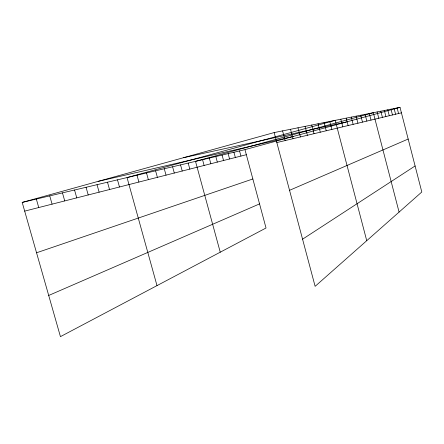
<?xml version="1.0" encoding="UTF-8"?>
<svg xmlns="http://www.w3.org/2000/svg" width="444" height="444" viewBox="0 0 444 444"><rect width="100%" height="100%" fill="white"/><g stroke="black" fill="none" stroke-linecap="round" stroke-linejoin="round"><path stroke-width="0.67" d="M302.564 239.194L415.101 165.967M48.707 295.46L259.551 203.896M289.544 190.315L408.169 139.05M36.552 252.78L252.852 178.976M22.2 202.414L244.971 149.639L266.028 228L60.44 336.641L22.2 202.414L274.159 132.573L400.011 107.359L421.8 191.997L315.123 286.33L274.159 132.573M244.971 149.639L400.011 107.359M24.681 211.122L246.331 154.706M276.817 142.563L401.42 112.837M98.146 181.363L293.612 136.375M183.477 157.709L346.259 122.017M49.739 195.887L52.076 204.151M36.336 199.062L38.745 207.542M74.553 190.01L76.762 197.869M62.46 192.874L64.73 200.927M97.031 184.687L99.123 192.174M86.064 187.285L88.212 194.955M156.998 285.614L127.045 177.578L335.203 120.341L366.738 240.681M117.488 179.837L119.48 186.996M107.498 182.207L109.535 189.527M155.594 170.812L157.392 177.345M146.514 172.966L148.357 179.642M137.007 175.214L138.894 182.051M180.547 164.902L182.223 171.023M172.588 166.789L174.298 173.043M164.274 168.759L166.028 175.147M202.547 159.69L204.112 165.451M220.246 252.198L195.51 161.355L373.304 112.709L399.078 212.088M188.184 163.092L189.821 169.092M228.122 153.635L229.565 158.974M222.083 155.061L223.554 160.506M215.817 156.549L217.321 162.093M209.313 158.086L210.845 163.742M239.555 150.927L240.942 156.083M233.938 152.253L235.353 157.503M297.996 127.794L300.416 136.93M290.52 129.293L293.012 138.695M282.584 130.88L285.165 140.57M324.076 122.572L326.229 130.775M318.071 123.776L320.285 132.19M311.744 125.042L314.025 133.683M305.061 126.379L307.409 135.265M351.254 117.127L353.141 124.353M346.176 118.143L348.113 125.552M340.831 119.214L342.818 126.818M329.775 121.428L331.879 129.426M369.291 113.514L371.001 120.091M365.09 114.352L366.844 121.084M360.695 115.235L362.487 122.122M356.088 116.156L357.925 123.21M397.119 107.942L398.557 113.52M394.111 108.541L395.576 114.23M390.986 109.169L392.485 114.968M387.734 109.818L389.266 115.734M384.354 110.495L385.914 116.533M380.824 111.205L382.417 117.366M377.145 111.938L378.776 118.237"/></g></svg>
